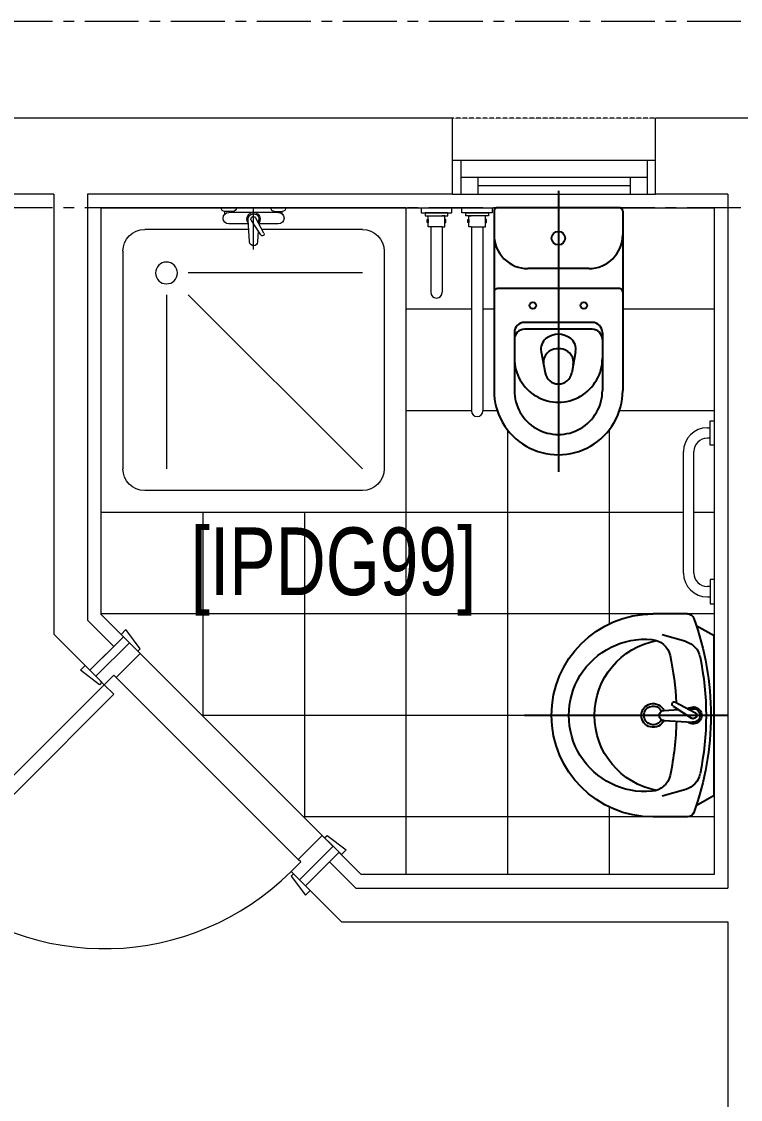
# Model space of a CAD drawing. Header units: millimetres. Extents: x 26027 to 581921, y 7230 to 233891.
# Drawn here: x 491252 to 493375, y 168511 to 171695 of the extents above; entities that cross this region are included whole.
import ezdxf

# ---------------------------------------------------------------- set-up
doc = ezdxf.new("R2010")
doc.units = ezdxf.units.MM
doc.header["$LTSCALE"] = 5
doc.linetypes.add('CENTER', pattern=[50.8, 31.75, -6.35, 6.35, -6.35])
doc.linetypes.add('HIDDEN2', pattern=[0.1875, 0.125, -0.0625])
for name, color, linetype, lineweight in [('72_EGR_BASE_TEXT', 7, 'Continuous', 5), ('Aluminum', 7, 'Continuous', 5), ('car', 250, 'Continuous', 5), ('Proj', 7, 'HIDDEN2', 5), ('SANIT', 250, 'Continuous', 5), ('Tiles', 252, 'Continuous', 5), ('Walls', 32, 'Continuous', 5)]:
    doc.layers.add(name, color=color, linetype=linetype, lineweight=lineweight)
for name, color, linetype in [('axes', 9, 'Continuous'), ('GE-ARCHITECTURAL_ELEMENTS', 8, 'Continuous'), ('GE-FURNITURE', 8, 'Continuous')]:
    doc.layers.add(name, color=color, linetype=linetype)
doc.layers.add('Wooden Joinery', color=7, linetype='Continuous', lineweight=5, true_color=0xffdcd1)
doc.styles.add('X3G_ENTITY_2587EA', font='swisscl.ttf', dxfattribs={"height": 200})

# ---------------------------------------------------------------- blocks, each defined once
blk = doc.blocks.new('WC manta')
at = {"layer": 'GE-FURNITURE'}
for p, q in [((-0.13, 0.18), (-0.13, -0.18)), ((-0.12, 0.19), (0.41, 0.19)), ((0.109, 0.18), (0.109, -0.18)), ((0.239, 0.13), (0.41, 0.13)), ((0.209, 0.1), (0.209, -0.1)), ((0.229, 0.1), (0.229, -0.1)), ((0.05, 0.09), (0.05, -0.09)), ((0.2955, 0.051), (0.3581, 0.0393)), ((-0.18, 0), (0.65, 0)), ((0.2955, -0.051), (0.3581, -0.0393)), ((0.239, -0.13), (0.41, -0.13)), ((-0.12, -0.19), (0.41, -0.19))]:
    blk.add_line(p, q, dxfattribs=at)
for centre, radius in [((0.159, 0.0752), 0.01), ((-0.04, 0), 0.02), ((0.159, -0.0753), 0.01)]:
    blk.add_circle(centre, radius, dxfattribs=at)
for centre, radius, start, end in [((-0.12, 0.18), 0.01, 90, 180), ((-0.05, 0.09), 0.1, 0, 90), ((0.119, 0.18), 0.01, 90, 180), ((0.41, 0), 0.19, 270, 90), ((0.239, 0.1), 0.03, 90, 180), ((0.259, 0.1), 0.03, 90, 180), ((0.3147, 0), 0.13, 270, 90), ((0.41, 0), 0.13, 270, 90), ((0.3029, 0), 0.0588, 141.525, 218.475), ((0.2882, 0.0117), 0.04, 79.4289, 141.525), ((0.3271, 0.0044), 0.04, 79.4289, 166.4176), ((0.3507, 0), 0.04, 280.5711, 79.4289), ((0.3454, 0), 0.0588, 166.4176, 193.5824), ((0.3271, -0.0044), 0.04, 193.5824, 280.5711), ((0.2882, -0.0117), 0.04, 218.475, 280.5711), ((-0.05, -0.09), 0.1, 270, 0), ((0.239, -0.1), 0.03, 180, 270), ((0.259, -0.1), 0.03, 180, 270), ((-0.12, -0.18), 0.01, 180, 270), ((0.119, -0.18), 0.01, 180, 270)]:
    blk.add_arc(centre, radius, start, end, dxfattribs=at)
blk = doc.blocks.new('lav-manta 60')
at = {"layer": 'GE-ARCHITECTURAL_ELEMENTS'}
for p, q in [((0, 0.04), (0, -0.56)), ((-0.2658, -0.0529), (-0.2358, 0)), ((-0.2358, 0), (0.2358, 0)), ((0.2658, -0.0529), (0.2358, 0)), ((0.0389, -0.1142), (0.0087, -0.0575)), ((-0.3, -0.0789), (-0.3, -0.18)), ((-0.2185, -0.0841), (-0.2383, -0.1537)), ((-0.015, -0.1473), (-0.0199, -0.064)), ((0.0274, -0.121), (-0.0078, -0.0673)), ((0.0191, -0.077), (0.0199, -0.064)), ((0.2185, -0.0841), (0.2383, -0.1537)), ((0.3, -0.0789), (0.3, -0.18)), ((0.015, -0.1473), (0.0174, -0.1057))]:
    blk.add_line(p, q, dxfattribs=at)
for centre, radius, start, end in [((0, -0.8557), 0.8457, 70.1771, 109.8229), ((0, -0.8696), 0.8457, 78.1914, 101.8086), ((-0.28, -0.0789), 0.02, 109.8229, 180), ((-0.1608, -0.1006), 0.06, 101.8086, 164.0794), ((0, -0.0617), 0.025, 320.7474, 220.368), ((0, -0.0617), 0.02, 353.2671, 186.682), ((0, -0.0617), 0.00966, 25.4127, 215.9577), ((0.1608, -0.1006), 0.06, 15.9206, 78.1914), ((0.28, -0.0789), 0.02, 0, 70.1771), ((0, -0.9572), 0.8457, 91.1572, 102.0883), ((0, -0.9572), 0.8457, 88.5486, 88.844), ((0.0332, -0.1176), 0.00666, 210.6852, 30.6852), ((0, -0.9572), 0.8457, 77.9117, 87.4274), ((-0.1645, -0.189), 0.06, 102.0883, 174.8142), ((0, -0.18), 0.035, 115.3106, 64.6894), ((0, -0.18), 0.0275, 117.1496, 62.8504), ((0, -0.1473), 0.015, 180, 0), ((0.1645, -0.189), 0.06, 5.1858, 77.9117), ((0, -0.18), 0.3, 180, 0), ((0, -0.2039), 0.2252, 174.8142, 5.1858), ((0, -0.1282), 0.2252, 190.6097, 349.3903)]:
    blk.add_arc(centre, radius, start, end, dxfattribs=at)
blk = doc.blocks.new('A$C5B88081F')
at = {"layer": 'car'}
for p, q in [((91.9, -7.1), (629.3, -544.5)), ((558.6, -615.2), (21.2, -77.8))]:
    blk.add_line(p, q, dxfattribs=at)
at = {"layer": 'Wooden Joinery'}
for p, q in [((1102.4, 41.7), (1038.7, -21.9)), ((1158.9, 41.7), (1130.6, 13.4)), ((1151.9, 34.6), (1144.8, 41.7)), ((1166, 34.6), (1158.9, 41.7)), ((1116.5, 27.6), (1052.9, -36.1)), ((1137.7, 20.5), (1130.6, 27.6)), ((1137.7, 6.3), (1130.6, 13.4)), ((1194.3, 6.3), (1201.4, -0.7)), ((1166, -21.9), (1173.1, -29)), ((1201.4, -0.7), (1173.1, -29)), ((1180.1, -21.9), (1187.2, -29)), ((1194.3, -7.8), (1201.4, -14.9)), ((1059.9, -57.3), (1045.8, -71.4)), ((1059.9, -57.3), (1052.9, -50.2)), ((1187.2, -43.2), (1123.6, -106.8)), ((1201.4, -57.3), (1137.7, -120.9)), ((1045.8, -71.4), (1038.7, -64.4)), ((1102.4, -99.7), (1088.2, -113.9)), ((1088.2, -113.9), (1095.3, -120.9)), ((1102.4, -99.7), (1109.4, -106.8))]:
    blk.add_line(p, q, dxfattribs=at)
for points in [[(106.1, 35.4), (113.1, 42.4), (70.7, 99), (56.6, 84.9)], [(636.4, -495), (1187.2, 55.8), (1215.5, 27.6), (664.7, -523.3)], [(14.1, -70.7), (7.1, -77.8), (-49.5, -35.4), (-35.4, -21.2)], [(671.8, -530.3), (678.8, -523.3), (735.4, -565.7), (721.2, -579.8)], [(565.7, -622.3), (558.6, -629.3), (601, -685.9), (615.2, -671.8)]]:
    blk.add_lwpolyline(points, close=True, dxfattribs=at)
for points in [[(88.4, 53), (-10.6, -46), (-28.3, -28.3), (70.7, 70.7), (88.4, 53)], [(88.4, 53), (113.1, 28.3), (84.9, 0), (91.9, -7.1), (21.2, -77.8), (-10.6, -46), (88.4, 53)], [(689.4, -548), (664.7, -523.3), (636.4, -551.5), (629.3, -544.5), (558.6, -615.2), (590.4, -647), (689.4, -548)], [(689.4, -548), (590.4, -647), (608.1, -664.7), (707.1, -565.7), (689.4, -548)]]:
    blk.add_lwpolyline(points, dxfattribs=at)
for centre, radius, start, end in [((664.7, -523.3), 780, 47.9395, 135), ((1123.6, 20.5), 30, 45, 135), ((1123.6, 20.5), 10, 45, 135), ((1059.9, -43.2), 30, 135, 225), ((1180.1, -36.1), 10, 315, 45), ((1180.1, -36.1), 30, 315, 45), ((1059.9, -43.2), 10, 135, 225), ((1116.5, -99.7), 30, 225, 315), ((1116.5, -99.7), 10, 225, 315)]:
    blk.add_arc(centre, radius, start, end, dxfattribs=at)
blk = doc.blocks.new('SHOWER TRAY 80x80')
at = {"layer": 'SANIT'}
for p, q in [((0, 0), (0, 0.8)), ((0.8, 0.8), (0, 0.8)), ((0.8, 0), (0.8, 0.8)), ((0.1143, 0.7429), (0.6857, 0.7429)), ((0.0571, 0.4124), (0.0571, 0.6857)), ((0.7429, 0.1143), (0.7429, 0.6857)), ((0.2286, 0.6286), (0.6857, 0.6286)), ((0.1714, 0.1143), (0.1714, 0.5714)), ((0.2286, 0.5714), (0.6857, 0.1143)), ((0.01, 0.455), (0.01, 0.475)), ((0.0163, 0.475), (0.01, 0.475)), ((0.0125, 0.455), (0.01, 0.455)), ((0.0125, 0.335), (0.0125, 0.465)), ((0.0425, 0.4133), (0.0425, 0.465)), ((0.11, 0.4), (0, 0.4)), ((0.0895, 0.4105), (0.0316, 0.4139)), ((0.0715, 0.3808), (0.0334, 0.4058)), ((0.0667, 0.3728), (0.0271, 0.3939)), ((0.0407, 0.3866), (0.0316, 0.3861)), ((0.0425, 0.335), (0.0425, 0.3857)), ((0.0571, 0.1143), (0.0571, 0.3779)), ((0.0608, 0.3878), (0.0895, 0.3895)), ((0.01, 0.345), (0.01, 0.325)), ((0.0125, 0.345), (0.01, 0.345)), ((0.0163, 0.325), (0.01, 0.325)), ((0.1143, 0.0571), (0.6857, 0.0571)), ((0, 0), (0.8, 0))]:
    blk.add_line(p, q, dxfattribs=at)
blk.add_circle((0.1714, 0.6286), 0.0286, dxfattribs=at)
for centre, radius, start, end in [((0.1143, 0.6857), 0.0571, 90, 180), ((0.6857, 0.6857), 0.0571, 360, 90), ((0, 0.475), 0.01, 0, 90), ((0, 0.455), 0.01, 270, 0), ((0.0275, 0.465), 0.015, 0, 180), ((0.03, 0.4), 0.0175, 49.632, 309.2526), ((0.03, 0.4), 0.014, 83.2671, 276.7329), ((0.03, 0.4), 0.00676, 54.0423, 244.5873), ((0.0895, 0.4), 0.0105, 270, 90), ((0.0691, 0.3768), 0.00467, 239.3148, 59.3148), ((0, 0.345), 0.01, 0, 90), ((0, 0.325), 0.01, 270, 0), ((0.0275, 0.335), 0.015, 180, 0), ((0.1143, 0.1143), 0.0571, 180, 270), ((0.6857, 0.1143), 0.0571, 270, 360)]:
    blk.add_arc(centre, radius, start, end, dxfattribs=at)

msp = doc.modelspace()

# ---------------------------------------------------------------- linework, layer by layer
at = {"layer": 'Aluminum'}
for p, q in [((492524.2, 171285.3, -2.4), (493124.2, 171285.3, -2.4)), ((492549.2, 171285.3, -2.4), (492549.2, 171185.3, -2.4)), ((493099.2, 171285.3, -2.4), (493099.2, 171185.3, -2.4)), ((492549.2, 171235.3, -2.4), (493099.2, 171235.3, -2.4)), ((492599.2, 171235.3, -2.4), (492599.2, 171185.3, -2.4)), ((493049.2, 171235.3, -2.4), (493049.2, 171185.3, -2.4)), ((493049.2, 171210.3, -2.4), (492599.2, 171210.3, -2.4)), ((492524.2, 171185.3, -2.4), (493124.2, 171185.3, -2.4))]:
    msp.add_line(p, q, dxfattribs=at)
at = {"layer": 'axes', "linetype": 'CENTER', "lineweight": 0}
for p, q in [((544175.8, 171695.3, 2.4), (461277.7, 171695.3, 2.4)), ((544175.8, 171145.3, 2.4), (461285.2, 171145.3, 2.4))]:
    msp.add_line(p, q, dxfattribs=at)
at = {"layer": 'Proj'}
msp.add_line((493124.2, 171410.3, 0), (492524.2, 171410.3, 0), dxfattribs=at)
at = {"layer": 'SANIT'}
for p, q in [((492432.1, 171145.3, 0), (492432.1, 171130.3, 0)), ((492522.1, 171130.3, 0), (492522.1, 171145.3, 0)), ((492552.1, 171130.3, 0), (492552.1, 171145.3, 0)), ((492642.1, 171145.3, 0), (492642.1, 171130.3, 0)), ((492432.1, 171130.3, 0), (492522.1, 171130.3, 0)), ((492510.5, 171130.3, 0), (492443.8, 171130.3, 0)), ((492443.8, 171130.3, 0), (492443.8, 171121.1, 0)), ((492443.8, 171121.1, 0), (492510.5, 171121.1, 0)), ((492449.8, 171110.1, 0), (492452.8, 171110.1, 0)), ((492449.8, 171101.3, 0), (492449.8, 171110.1, 0)), ((492452.8, 171121.1, 0), (492460.1, 171121.1, 0)), ((492452.8, 171088.3, 0), (492452.8, 171121.1, 0)), ((492452.8, 171110.1, 0), (492452.8, 171101.3, 0)), ((492501.5, 171121.1, 0), (492494.1, 171121.1, 0)), ((492501.5, 171088.3, 0), (492501.5, 171121.1, 0)), ((492504.5, 171110.1, 0), (492501.5, 171110.1, 0)), ((492501.5, 171110.1, 0), (492501.5, 171101.3, 0)), ((492504.5, 171101.3, 0), (492504.5, 171110.1, 0)), ((492510.5, 171121.1, 0), (492510.5, 171130.3, 0)), ((492642.1, 171130.3, 0), (492552.1, 171130.3, 0)), ((492563.8, 171130.3, 0), (492630.5, 171130.3, 0)), ((492563.8, 171121.1, 0), (492563.8, 171130.3, 0)), ((492630.5, 171121.1, 0), (492563.8, 171121.1, 0)), ((492569.8, 171110.1, 0), (492572.8, 171110.1, 0)), ((492569.8, 171101.3, 0), (492569.8, 171110.1, 0)), ((492572.8, 171121.1, 0), (492580.1, 171121.1, 0)), ((492572.8, 171088.3, 0), (492572.8, 171121.1, 0)), ((492572.8, 171110.1, 0), (492572.8, 171101.3, 0)), ((492621.5, 171121.1, 0), (492614.1, 171121.1, 0)), ((492621.5, 171088.3, 0), (492621.5, 171121.1, 0)), ((492624.5, 171110.1, 0), (492621.5, 171110.1, 0)), ((492621.5, 171110.1, 0), (492621.5, 171101.3, 0)), ((492624.5, 171101.3, 0), (492624.5, 171110.1, 0)), ((492630.5, 171130.3, 0), (492630.5, 171121.1, 0)), ((492452.8, 171101.3, 0), (492449.8, 171101.3, 0)), ((492460.1, 171088.3, 0), (492452.8, 171088.3, 0)), ((492494.1, 171088.3, 0), (492460.1, 171088.3, 0)), ((492460.1, 171088.3, 0), (492460.1, 170895.3, 0)), ((492494.1, 171088.3, 0), (492501.5, 171088.3, 0)), ((492494.1, 171088.3, 0), (492494.1, 170895.3, 0)), ((492501.5, 171101.3, 0), (492504.5, 171101.3, 0)), ((492572.8, 171101.3, 0), (492569.8, 171101.3, 0)), ((492580.1, 171088.3, 0), (492572.8, 171088.3, 0)), ((492580.1, 171088.3, 0), (492614.1, 171088.3, 0)), ((492580.2, 171088.3, 0), (492580.2, 170545.3, 0)), ((492614.1, 171088.3, 0), (492621.5, 171088.3, 0)), ((492614.2, 171088.3, 0), (492614.2, 170545.3, 0)), ((492621.5, 171101.3, 0), (492624.5, 171101.3, 0)), ((493285.4, 170515.9, 0), (493297.1, 170515.9, 0)), ((493285.4, 170443.9, 0), (493285.4, 170515.9, 0)), ((493277.1, 170495.2, 0), (493285.4, 170495.2, 0)), ((493285.4, 170464.6, 0), (493277.1, 170464.6, 0)), ((493297.1, 170443.9, 0), (493285.4, 170443.9, 0)), ((493206.5, 170065.2, 0), (493206.5, 170425, 0)), ((493237.1, 170065.4, 0), (493237.1, 170424.9, 0)), ((493285.4, 170025.9, 0), (493277.1, 170025.9, 0)), ((493297.1, 170046.6, 0), (493285.4, 170046.6, 0)), ((493285.4, 170046.6, 0), (493285.4, 169974.6, 0)), ((493277.1, 169995.3, 0), (493285.4, 169995.3, 0)), ((493285.4, 169974.6, 0), (493297.1, 169974.6, 0))]:
    msp.add_line(p, q, dxfattribs=at)
for centre, radius, start, end in [((492477.1, 170895.3, 0), 17, 179.9999, 359.9999), ((492597.2, 170545.3, 0), 17, 180.0001, 0.0001), ((493277.1, 170424.6, 0), 70.6, 90.0005, 180.0005), ((493277.1, 170424.6, 0), 40, 90.0005, 180.0005), ((493277.1, 170065.9, 0), 70.6, 179.9995, 269.9995), ((493277.1, 170065.9, 0), 40, 179.9995, 269.9995)]:
    msp.add_arc(centre, radius, start, end, dxfattribs=at)
at = {"layer": 'Tiles'}
for p, q in [((492580.2, 170845.3, 0), (492387.1, 170845.3, 0)), ((492647.1, 170845.3, 0), (492614.2, 170845.3, 0)), ((493297.1, 170845.3, 0), (493027.1, 170845.3, 0)), ((492580.2, 170545.3, 0), (492387.1, 170545.3, 0)), ((492656.9, 170545.3, 0), (492614.2, 170545.3, 0)), ((493297.1, 170545.3, 0), (493017.4, 170545.3, 0)), ((492687.1, 170488.6, 0), (492687.1, 169175.3, 0)), ((492987.1, 170488.6, 0), (492987.1, 169915.6, 0)), ((491787.1, 170245.3, 0), (491787.1, 169643.3, 0)), ((492087.1, 170245.3, 0), (492087.1, 169343.3, 0)), ((492387.1, 170245.3, 0), (492387.1, 169175.3, 0)), ((493206.5, 170245.3, 0), (492387.1, 170245.3, 0)), ((493297.1, 170245.3, 0), (493237.1, 170245.3, 0)), ((493117.1, 169945.3, 0), (491487.1, 169945.3, 0)), ((493297.1, 169945.3, 0), (493218.2, 169945.3, 0)), ((492817.1, 169645.3, 0), (491785.1, 169645.3, 0)), ((492987.1, 169374.9, 0), (492987.1, 169175.3, 0)), ((493117.1, 169345.3, 0), (492085.1, 169345.3, 0)), ((493297.1, 169345.3, 0), (493218.2, 169345.3, 0))]:
    msp.add_line(p, q, dxfattribs=at)
at = {"layer": 'Tiles', "elevation": 0}
msp.add_lwpolyline([(491552.9, 169877.5), (491487.1, 169943.3), (491487.1, 171145.3), (493297.1, 171145.3), (493297.1, 169175.3), (492255.1, 169175.3), (492189.3, 169241.1)], dxfattribs=at)
at = {"layer": 'Walls'}
for p, q in [((492524.2, 171410.3, 0), (490934.2, 171410.3, 0)), ((492524.2, 171185.3, 0), (492524.2, 171410.3, 0)), ((493674.2, 171410.3, 0), (493124.2, 171410.3, 0)), ((493124.2, 171185.3, 0), (493124.2, 171410.3, 0)), ((491347.1, 171185.3, 0), (490934.2, 171185.3, 0)), ((491347.1, 171185.3, 0), (491347.1, 169885.3, 0)), ((491447.1, 171185.3, 0), (491447.1, 169926.7, 0)), ((492524.2, 171185.3, 0), (491447.1, 171185.3, 0)), ((493337.1, 171185.3, 0), (493124.2, 171185.3, 0)), ((493337.1, 171185.3, 0), (493337.1, 169135.3, 0)), ((491524.7, 169849.2, 0), (491447.1, 169926.7, 0)), ((491453.9, 169778.5, 0), (491347.1, 169885.3, 0)), ((491453.9, 169778.5, 0), (491524.7, 169849.2, 0)), ((492090.3, 169142.1, 0), (492161.1, 169212.8, 0)), ((492238.6, 169135.3, 0), (492161.1, 169212.8, 0)), ((492197.1, 169035.3, 0), (492090.3, 169142.1, 0)), ((492238.6, 169135.3, 0), (493337.1, 169135.3, 0)), ((492197.1, 169035.3, 0), (493337.1, 169035.3, 0)), ((493337.1, 169035.3, 0), (493337.1, 167547.4, 0))]:
    msp.add_line(p, q, dxfattribs=at)

# ---------------------------------------------------------------- block references
at = {"layer": 'SANIT'}
for name, p, xscale, yscale, zscale, rotation in [('WC manta', (492837.1, 171015.3, 0), 999.9999999999995, 999.9999999999995, 999.9999999999995, 270), ('SHOWER TRAY 80x80', (492387.1, 171145.3, 0), -1125.00003893818, 1125.00003893818, 1125.00003893818, 90), ('lav-manta 60', (493297.1, 169645.3, 0), -1000.000000000223, 1000.000000000223, 1000.000000000223, 270)]:
    msp.add_blockref(name, p, dxfattribs=dict(at, xscale=xscale, yscale=yscale, zscale=zscale, rotation=rotation))
at = {"layer": 'Wooden Joinery', "rotation": 180}
msp.add_blockref('A$C5B88081F', (492161.1, 169212.8, 0), dxfattribs=at)

# ---------------------------------------------------------------- texts
at = {"layer": '72_EGR_BASE_TEXT', "insert": (492173.2, 170200.6, 0), "char_height": 200, "attachment_point": 2, "style": 'X3G_ENTITY_2587EA'}
msp.add_mtext('[IPDG99]', dxfattribs=at)

doc.saveas('drawing.dxf')
